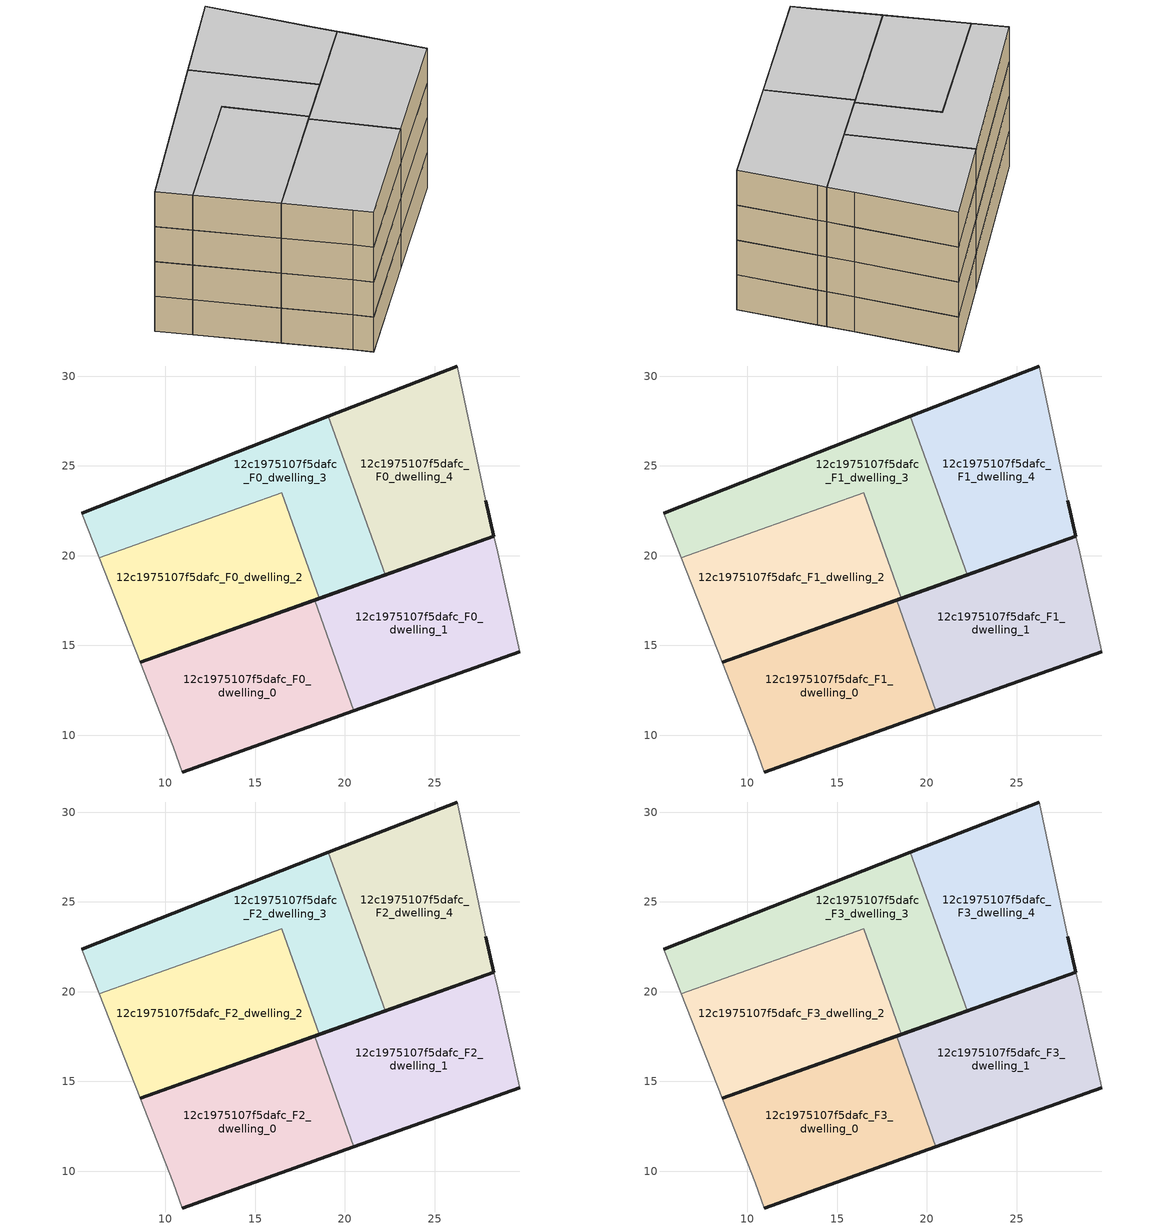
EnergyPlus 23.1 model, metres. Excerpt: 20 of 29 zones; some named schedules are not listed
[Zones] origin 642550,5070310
12c1975107f5dafc_F0_dwelling_0
 floor ground (EU_floor_Construction): 20.51,11.36 18.31,17.53 8.59,14.06 10.44,9.35 10.94,7.95 z0
 wall outside (EU_wall_Construction): 8.59,14.06 18.31,17.53 / 20.51,11.36 10.94,7.95 z0:3
 wall adiabatic (EU_wall_Construction): 10.94,7.95 10.44,9.35 8.59,14.06 z0:3
 wall to 12c1975107f5dafc_F0_dwelling_1 (EU_wall_Construction): 18.31,17.53 20.51,11.36 z0:3
12c1975107f5dafc_F0_dwelling_1
 floor ground (EU_floor_Construction): 29.75,14.65 28.45,20.45 28.31,21.09 18.31,17.53 20.51,11.36 z0
 wall outside (EU_wall_Construction): 18.31,17.53 28.31,21.09 / 29.75,14.65 20.51,11.36 z0:3
 wall adiabatic (EU_wall_Construction): 28.31,21.09 28.45,20.45 29.75,14.65 z0:3
12c1975107f5dafc_F0_dwelling_2
 floor ground (EU_floor_Construction): 18.59,17.62 16.49,23.51 6.31,19.88 8.59,14.06 z0
 wall outside (EU_wall_Construction): 18.59,17.62 8.59,14.06 z0:3
 wall adiabatic (EU_wall_Construction): 8.59,14.06 6.31,19.88 z0:3
 wall to 12c1975107f5dafc_F0_dwelling_3 (EU_wall_Construction): 6.31,19.88 16.49,23.51 18.59,17.62 z0:3
12c1975107f5dafc_F0_dwelling_3
 floor ground (EU_floor_Construction): 22.24,18.93 19.09,27.75 5.34,22.36 6.31,19.88 16.49,23.51 18.59,17.62 z0
 wall outside (EU_wall_Construction): 5.34,22.36 19.09,27.75 / 22.24,18.93 18.59,17.62 z0:3
 wall adiabatic (EU_wall_Construction): 6.31,19.88 5.34,22.36 z0:3
 wall to 12c1975107f5dafc_F0_dwelling_4 (EU_wall_Construction): 19.09,27.75 22.24,18.93 z0:3
12c1975107f5dafc_F0_dwelling_4
 floor ground (EU_floor_Construction): 28.31,21.09 27.86,23.06 26.26,30.56 19.09,27.75 22.24,18.93 z0
 wall outside (EU_wall_Construction): 19.09,27.75 26.26,30.56 / 27.86,23.06 28.31,21.09 22.24,18.93 z0:3
 wall adiabatic (EU_wall_Construction): 26.26,30.56 27.86,23.06 z0:3
12c1975107f5dafc_F1_dwelling_0
 floor to 12c1975107f5dafc_F0_dwelling_0 (EU_floor_Construction): 20.51,11.36 18.31,17.53 8.59,14.06 10.44,9.35 10.94,7.95 z3
 wall outside (EU_wall_Construction): 8.59,14.06 18.31,17.53 / 20.51,11.36 10.94,7.95 z3:6
 wall adiabatic (EU_wall_Construction): 10.94,7.95 10.44,9.35 8.59,14.06 z3:6
 wall to 12c1975107f5dafc_F1_dwelling_1 (EU_wall_Construction): 18.31,17.53 20.51,11.36 z3:6
12c1975107f5dafc_F1_dwelling_1
 floor to 12c1975107f5dafc_F0_dwelling_1 (EU_floor_Construction): 29.75,14.65 28.45,20.45 28.31,21.09 18.31,17.53 20.51,11.36 z3
 wall outside (EU_wall_Construction): 18.31,17.53 28.31,21.09 / 29.75,14.65 20.51,11.36 z3:6
 wall adiabatic (EU_wall_Construction): 28.31,21.09 28.45,20.45 29.75,14.65 z3:6
12c1975107f5dafc_F1_dwelling_2
 floor to 12c1975107f5dafc_F0_dwelling_2 (EU_floor_Construction): 18.59,17.62 16.49,23.51 6.31,19.88 8.59,14.06 z3
 wall outside (EU_wall_Construction): 18.59,17.62 8.59,14.06 z3:6
 wall adiabatic (EU_wall_Construction): 8.59,14.06 6.31,19.88 z3:6
 wall to 12c1975107f5dafc_F1_dwelling_3 (EU_wall_Construction): 6.31,19.88 16.49,23.51 18.59,17.62 z3:6
12c1975107f5dafc_F1_dwelling_3
 floor to 12c1975107f5dafc_F0_dwelling_3 (EU_floor_Construction): 22.24,18.93 19.09,27.75 5.34,22.36 6.31,19.88 16.49,23.51 18.59,17.62 z3
 wall outside (EU_wall_Construction): 5.34,22.36 19.09,27.75 / 22.24,18.93 18.59,17.62 z3:6
 wall adiabatic (EU_wall_Construction): 6.31,19.88 5.34,22.36 z3:6
 wall to 12c1975107f5dafc_F1_dwelling_4 (EU_wall_Construction): 19.09,27.75 22.24,18.93 z3:6
12c1975107f5dafc_F1_dwelling_4
 floor to 12c1975107f5dafc_F0_dwelling_4 (EU_floor_Construction): 28.31,21.09 27.86,23.06 26.26,30.56 19.09,27.75 22.24,18.93 z3
 wall outside (EU_wall_Construction): 19.09,27.75 26.26,30.56 / 27.86,23.06 28.31,21.09 22.24,18.93 z3:6
 wall adiabatic (EU_wall_Construction): 26.26,30.56 27.86,23.06 z3:6
12c1975107f5dafc_F2_dwelling_0
 floor to 12c1975107f5dafc_F1_dwelling_0 (EU_floor_Construction): 20.51,11.36 18.31,17.53 8.59,14.06 10.44,9.35 10.94,7.95 z6
 wall outside (EU_wall_Construction): 8.59,14.06 18.31,17.53 / 20.51,11.36 10.94,7.95 z6:9
 wall adiabatic (EU_wall_Construction): 10.94,7.95 10.44,9.35 8.59,14.06 z6:9
 wall to 12c1975107f5dafc_F2_dwelling_1 (EU_wall_Construction): 18.31,17.53 20.51,11.36 z6:9
12c1975107f5dafc_F2_dwelling_1
 floor to 12c1975107f5dafc_F1_dwelling_1 (EU_floor_Construction): 29.75,14.65 28.45,20.45 28.31,21.09 18.31,17.53 20.51,11.36 z6
 wall outside (EU_wall_Construction): 18.31,17.53 28.31,21.09 / 29.75,14.65 20.51,11.36 z6:9
 wall adiabatic (EU_wall_Construction): 28.31,21.09 28.45,20.45 29.75,14.65 z6:9
12c1975107f5dafc_F2_dwelling_2
 floor to 12c1975107f5dafc_F1_dwelling_2 (EU_floor_Construction): 18.59,17.62 16.49,23.51 6.31,19.88 8.59,14.06 z6
 wall outside (EU_wall_Construction): 18.59,17.62 8.59,14.06 z6:9
 wall adiabatic (EU_wall_Construction): 8.59,14.06 6.31,19.88 z6:9
 wall to 12c1975107f5dafc_F2_dwelling_3 (EU_wall_Construction): 6.31,19.88 16.49,23.51 18.59,17.62 z6:9
12c1975107f5dafc_F2_dwelling_3
 floor to 12c1975107f5dafc_F1_dwelling_3 (EU_floor_Construction): 22.24,18.93 19.09,27.75 5.34,22.36 6.31,19.88 16.49,23.51 18.59,17.62 z6
 wall outside (EU_wall_Construction): 5.34,22.36 19.09,27.75 / 22.24,18.93 18.59,17.62 z6:9
 wall adiabatic (EU_wall_Construction): 6.31,19.88 5.34,22.36 z6:9
 wall to 12c1975107f5dafc_F2_dwelling_4 (EU_wall_Construction): 19.09,27.75 22.24,18.93 z6:9
12c1975107f5dafc_F2_dwelling_4
 floor to 12c1975107f5dafc_F1_dwelling_4 (EU_floor_Construction): 28.31,21.09 27.86,23.06 26.26,30.56 19.09,27.75 22.24,18.93 z6
 wall outside (EU_wall_Construction): 19.09,27.75 26.26,30.56 / 27.86,23.06 28.31,21.09 22.24,18.93 z6:9
 wall adiabatic (EU_wall_Construction): 26.26,30.56 27.86,23.06 z6:9
12c1975107f5dafc_F3_dwelling_0
 floor to 12c1975107f5dafc_F2_dwelling_0 (EU_floor_Construction): 20.51,11.36 18.31,17.53 8.59,14.06 10.44,9.35 10.94,7.95 z9
 wall outside (EU_wall_Construction): 8.59,14.06 18.31,17.53 / 20.51,11.36 10.94,7.95 z9:12
 wall adiabatic (EU_wall_Construction): 10.94,7.95 10.44,9.35 8.59,14.06 z9:12
 wall to 12c1975107f5dafc_F3_dwelling_1 (EU_wall_Construction): 18.31,17.53 20.51,11.36 z9:12
 ceiling to 12c1975107f5dafc_F4_dwelling_0 (EU_floor_Construction): 18.31,17.53 20.51,11.36 10.94,7.95 10.44,9.35 8.59,14.06 z12
12c1975107f5dafc_F3_dwelling_1
 floor to 12c1975107f5dafc_F2_dwelling_1 (EU_floor_Construction): 29.75,14.65 28.45,20.45 28.31,21.09 18.31,17.53 20.51,11.36 z9
 wall outside (EU_wall_Construction): 18.31,17.53 28.31,21.09 / 29.75,14.65 20.51,11.36 z9:12
 wall adiabatic (EU_wall_Construction): 28.31,21.09 28.45,20.45 29.75,14.65 z9:12
 ceiling to 12c1975107f5dafc_F4_dwelling_1 (EU_floor_Construction): 28.31,21.09 28.45,20.45 29.75,14.65 20.51,11.36 18.31,17.53 z12
12c1975107f5dafc_F3_dwelling_2
 floor to 12c1975107f5dafc_F2_dwelling_2 (EU_floor_Construction): 18.59,17.62 16.49,23.51 6.31,19.88 8.59,14.06 z9
 wall outside (EU_wall_Construction): 18.59,17.62 8.59,14.06 z9:12
 wall adiabatic (EU_wall_Construction): 8.59,14.06 6.31,19.88 z9:12
 wall to 12c1975107f5dafc_F3_dwelling_3 (EU_wall_Construction): 6.31,19.88 16.49,23.51 18.59,17.62 z9:12
 ceiling to 12c1975107f5dafc_F4_dwelling_2 (EU_floor_Construction): 16.49,23.51 18.59,17.62 8.59,14.06 6.31,19.88 z12
12c1975107f5dafc_F3_dwelling_3
 floor to 12c1975107f5dafc_F2_dwelling_3 (EU_floor_Construction): 22.24,18.93 19.09,27.75 5.34,22.36 6.31,19.88 16.49,23.51 18.59,17.62 z9
 wall outside (EU_wall_Construction): 5.34,22.36 19.09,27.75 / 22.24,18.93 18.59,17.62 z9:12
 wall adiabatic (EU_wall_Construction): 6.31,19.88 5.34,22.36 z9:12
 wall to 12c1975107f5dafc_F3_dwelling_4 (EU_wall_Construction): 19.09,27.75 22.24,18.93 z9:12
 ceiling to 12c1975107f5dafc_F4_dwelling_3 (EU_floor_Construction): 19.09,27.75 22.24,18.93 18.59,17.62 16.49,23.51 6.31,19.88 5.34,22.36 z12
12c1975107f5dafc_F3_dwelling_4
 floor to 12c1975107f5dafc_F2_dwelling_4 (EU_floor_Construction): 28.31,21.09 27.86,23.06 26.26,30.56 19.09,27.75 22.24,18.93 z9
 wall outside (EU_wall_Construction): 19.09,27.75 26.26,30.56 / 27.86,23.06 28.31,21.09 22.24,18.93 z9:12
 wall adiabatic (EU_wall_Construction): 26.26,30.56 27.86,23.06 z9:12
 ceiling to 12c1975107f5dafc_F4_dwelling_4 (EU_floor_Construction): 26.26,30.56 27.86,23.06 28.31,21.09 22.24,18.93 19.09,27.75 z12
[Building]
EU S2 Campaign: North Axis=0; Terrain=City; Solar Distribution=FullExterior
[Site:Location]
Lyon-Bron: Latitude=45.75; Longitude=5; Time Zone=1; Elevation=198
[SizingPeriod:WeatherFileDays]
AnnualSizingPeriod: Begin Month=1; Begin Day of Month=1; End Month=12; End Day of Month=31; Day of Week for Start Day=Monday; Use Weather File Daylight Saving Period=No; Use Weather File Rain and Snow Indicators=No
[MATERIAL]
EU_InternalMass_Material: Roughness=MediumRough; Thickness=0.1; Conductivity=1; Density=1800; Specific Heat=900; Thermal Absorptance=0.9; Solar Absorptance=0.7; Visible Absorptance=0.7
[MATERIAL:NOMASS] Roughness=MediumRough; Thermal Absorptance=0.9; Solar Absorptance=0.7; Visible Absorptance=0.7
Name | Thermal Resistance
EU_wall_NoMass | 0.776494
EU_floor_NoMass | 0.421597
[CONSTRUCTION]
EU_wall_Construction: EU_wall_NoMass
EU_floor_Construction: EU_floor_NoMass
EU_InternalMass_Construction: EU_InternalMass_Material
[ZONE] Type=1; Multiplier=1; Ceiling Height=autocalculate; Floor Area=autocalculate; Part of Total Floor Area=Yes
Name | Volume
12c1975107f5dafc_F0_dwelling_0; 12c1975107f5dafc_F1_dwelling_0; 12c1975107f5dafc_F2_dwelling_0; 12c1975107f5dafc_F3_dwelling_0 | 200.639
12c1975107f5dafc_F0_dwelling_1; 12c1975107f5dafc_F1_dwelling_1; 12c1975107f5dafc_F2_dwelling_1; 12c1975107f5dafc_F3_dwelling_1 | 200.646
12c1975107f5dafc_F0_dwelling_2; 12c1975107f5dafc_F1_dwelling_2; 12c1975107f5dafc_F2_dwelling_2; 12c1975107f5dafc_F3_dwelling_2 | 200.653
12c1975107f5dafc_F0_dwelling_3; 12c1975107f5dafc_F1_dwelling_3; 12c1975107f5dafc_F2_dwelling_3; 12c1975107f5dafc_F3_dwelling_3 | 200.662
12c1975107f5dafc_F0_dwelling_4; 12c1975107f5dafc_F1_dwelling_4; 12c1975107f5dafc_F2_dwelling_4; 12c1975107f5dafc_F3_dwelling_4 | 200.648
[INTERNALMASS] Construction=EU_InternalMass_Construction
Name | Zone or ZoneList | Surface Area
12c1975107f5dafc_F0_dwelling_0_EU_InternalMass | 12c1975107f5dafc_F0_dwelling_0 | 66.8805
12c1975107f5dafc_F0_dwelling_1_EU_InternalMass | 12c1975107f5dafc_F0_dwelling_1 | 66.8824
12c1975107f5dafc_F0_dwelling_2_EU_InternalMass | 12c1975107f5dafc_F0_dwelling_2 | 66.8861
12c1975107f5dafc_F0_dwelling_3_EU_InternalMass | 12c1975107f5dafc_F0_dwelling_3 | 66.8872
12c1975107f5dafc_F0_dwelling_4_EU_InternalMass | 12c1975107f5dafc_F0_dwelling_4 | 66.8828
12c1975107f5dafc_F1_dwelling_0_EU_InternalMass | 12c1975107f5dafc_F1_dwelling_0 | 66.8805
12c1975107f5dafc_F1_dwelling_1_EU_InternalMass | 12c1975107f5dafc_F1_dwelling_1 | 66.8824
12c1975107f5dafc_F1_dwelling_2_EU_InternalMass | 12c1975107f5dafc_F1_dwelling_2 | 66.8861
12c1975107f5dafc_F1_dwelling_3_EU_InternalMass | 12c1975107f5dafc_F1_dwelling_3 | 66.8872
12c1975107f5dafc_F1_dwelling_4_EU_InternalMass | 12c1975107f5dafc_F1_dwelling_4 | 66.8828
12c1975107f5dafc_F2_dwelling_0_EU_InternalMass | 12c1975107f5dafc_F2_dwelling_0 | 66.8805
12c1975107f5dafc_F2_dwelling_1_EU_InternalMass | 12c1975107f5dafc_F2_dwelling_1 | 66.8824
12c1975107f5dafc_F2_dwelling_2_EU_InternalMass | 12c1975107f5dafc_F2_dwelling_2 | 66.8861
12c1975107f5dafc_F2_dwelling_3_EU_InternalMass | 12c1975107f5dafc_F2_dwelling_3 | 66.8872
12c1975107f5dafc_F2_dwelling_4_EU_InternalMass | 12c1975107f5dafc_F2_dwelling_4 | 66.8828
12c1975107f5dafc_F3_dwelling_0_EU_InternalMass | 12c1975107f5dafc_F3_dwelling_0 | 66.8805
12c1975107f5dafc_F3_dwelling_1_EU_InternalMass | 12c1975107f5dafc_F3_dwelling_1 | 66.8824
12c1975107f5dafc_F3_dwelling_2_EU_InternalMass | 12c1975107f5dafc_F3_dwelling_2 | 66.8861
12c1975107f5dafc_F3_dwelling_3_EU_InternalMass | 12c1975107f5dafc_F3_dwelling_3 | 66.8872
12c1975107f5dafc_F3_dwelling_4_EU_InternalMass | 12c1975107f5dafc_F3_dwelling_4 | 66.8828
[OTHEREQUIPMENT] Fuel Type=Electricity; Design Level Calculation Method=Watts/Area; Power per Zone Floor Area=1; Fraction Latent=0; Fraction Radiant=0; Fraction Lost=0; Carbon Dioxide Generation Rate=0; EndUse Subcategory=EU_Step8_InternalGains
Name | Zone or ZoneList or Space or SpaceList | Schedule
EU_Step8_InternalGain_12c1975107f5dafc_F0_dwelling_0_f000 | 12c1975107f5dafc_F0_dwelling_0 | EU_Step8_GainSchedule_12c1975107f5dafc_F0_dwelling_0_f000
EU_Step8_InternalGain_12c1975107f5dafc_F0_dwelling_1_f000 | 12c1975107f5dafc_F0_dwelling_1 | EU_Step8_GainSchedule_12c1975107f5dafc_F0_dwelling_1_f000
EU_Step8_InternalGain_12c1975107f5dafc_F0_dwelling_2_f000 | 12c1975107f5dafc_F0_dwelling_2 | EU_Step8_GainSchedule_12c1975107f5dafc_F0_dwelling_2_f000
EU_Step8_InternalGain_12c1975107f5dafc_F0_dwelling_3_f000 | 12c1975107f5dafc_F0_dwelling_3 | EU_Step8_GainSchedule_12c1975107f5dafc_F0_dwelling_3_f000
EU_Step8_InternalGain_12c1975107f5dafc_F0_dwelling_4_f000 | 12c1975107f5dafc_F0_dwelling_4 | EU_Step8_GainSchedule_12c1975107f5dafc_F0_dwelling_4_f000
EU_Step8_InternalGain_12c1975107f5dafc_F1_dwelling_0_f000 | 12c1975107f5dafc_F1_dwelling_0 | EU_Step8_GainSchedule_12c1975107f5dafc_F1_dwelling_0_f000
EU_Step8_InternalGain_12c1975107f5dafc_F1_dwelling_1_f000 | 12c1975107f5dafc_F1_dwelling_1 | EU_Step8_GainSchedule_12c1975107f5dafc_F1_dwelling_1_f000
EU_Step8_InternalGain_12c1975107f5dafc_F1_dwelling_2_f000 | 12c1975107f5dafc_F1_dwelling_2 | EU_Step8_GainSchedule_12c1975107f5dafc_F1_dwelling_2_f000
EU_Step8_InternalGain_12c1975107f5dafc_F1_dwelling_3_f000 | 12c1975107f5dafc_F1_dwelling_3 | EU_Step8_GainSchedule_12c1975107f5dafc_F1_dwelling_3_f000
EU_Step8_InternalGain_12c1975107f5dafc_F1_dwelling_4_f000 | 12c1975107f5dafc_F1_dwelling_4 | EU_Step8_GainSchedule_12c1975107f5dafc_F1_dwelling_4_f000
EU_Step8_InternalGain_12c1975107f5dafc_F2_dwelling_0_f000 | 12c1975107f5dafc_F2_dwelling_0 | EU_Step8_GainSchedule_12c1975107f5dafc_F2_dwelling_0_f000
EU_Step8_InternalGain_12c1975107f5dafc_F2_dwelling_1_f000 | 12c1975107f5dafc_F2_dwelling_1 | EU_Step8_GainSchedule_12c1975107f5dafc_F2_dwelling_1_f000
EU_Step8_InternalGain_12c1975107f5dafc_F2_dwelling_2_f000 | 12c1975107f5dafc_F2_dwelling_2 | EU_Step8_GainSchedule_12c1975107f5dafc_F2_dwelling_2_f000
EU_Step8_InternalGain_12c1975107f5dafc_F2_dwelling_3_f000 | 12c1975107f5dafc_F2_dwelling_3 | EU_Step8_GainSchedule_12c1975107f5dafc_F2_dwelling_3_f000
EU_Step8_InternalGain_12c1975107f5dafc_F2_dwelling_4_f000 | 12c1975107f5dafc_F2_dwelling_4 | EU_Step8_GainSchedule_12c1975107f5dafc_F2_dwelling_4_f000
EU_Step8_InternalGain_12c1975107f5dafc_F3_dwelling_0_f000 | 12c1975107f5dafc_F3_dwelling_0 | EU_Step8_GainSchedule_12c1975107f5dafc_F3_dwelling_0_f000
EU_Step8_InternalGain_12c1975107f5dafc_F3_dwelling_1_f000 | 12c1975107f5dafc_F3_dwelling_1 | EU_Step8_GainSchedule_12c1975107f5dafc_F3_dwelling_1_f000
EU_Step8_InternalGain_12c1975107f5dafc_F3_dwelling_2_f000 | 12c1975107f5dafc_F3_dwelling_2 | EU_Step8_GainSchedule_12c1975107f5dafc_F3_dwelling_2_f000
EU_Step8_InternalGain_12c1975107f5dafc_F3_dwelling_3_f000 | 12c1975107f5dafc_F3_dwelling_3 | EU_Step8_GainSchedule_12c1975107f5dafc_F3_dwelling_3_f000
EU_Step8_InternalGain_12c1975107f5dafc_F3_dwelling_4_f000 | 12c1975107f5dafc_F3_dwelling_4 | EU_Step8_GainSchedule_12c1975107f5dafc_F3_dwelling_4_f000
[ZONEVENTILATION:DESIGNFLOWRATE] Schedule=EU_AlwaysOn; Design Flow Rate Calculation Method=AirChanges/Hour; Air Changes per Hour=0.693814; Ventilation Type=Natural; Fan Pressure Rise=0; Fan Total Efficiency=1; Constant Term Coefficient=1; Temperature Term Coefficient=0; Velocity Term Coefficient=0; Velocity Squared Term Coefficient=0; Minimum Indoor Temperature=-100; Maximum Indoor Temperature=100; Delta Temperature=-100; Minimum Outdoor Temperature=-100; Maximum Outdoor Temperature=100; Maximum Wind Speed=40
Name | Zone or ZoneList or Space or SpaceList
EU_ConstantAir_12c1975107f5dafc_F0_dwelling_0 | 12c1975107f5dafc_F0_dwelling_0
EU_ConstantAir_12c1975107f5dafc_F0_dwelling_1 | 12c1975107f5dafc_F0_dwelling_1
EU_ConstantAir_12c1975107f5dafc_F0_dwelling_2 | 12c1975107f5dafc_F0_dwelling_2
EU_ConstantAir_12c1975107f5dafc_F0_dwelling_3 | 12c1975107f5dafc_F0_dwelling_3
EU_ConstantAir_12c1975107f5dafc_F0_dwelling_4 | 12c1975107f5dafc_F0_dwelling_4
EU_ConstantAir_12c1975107f5dafc_F1_dwelling_0 | 12c1975107f5dafc_F1_dwelling_0
EU_ConstantAir_12c1975107f5dafc_F1_dwelling_1 | 12c1975107f5dafc_F1_dwelling_1
EU_ConstantAir_12c1975107f5dafc_F1_dwelling_2 | 12c1975107f5dafc_F1_dwelling_2
EU_ConstantAir_12c1975107f5dafc_F1_dwelling_3 | 12c1975107f5dafc_F1_dwelling_3
EU_ConstantAir_12c1975107f5dafc_F1_dwelling_4 | 12c1975107f5dafc_F1_dwelling_4
EU_ConstantAir_12c1975107f5dafc_F2_dwelling_0 | 12c1975107f5dafc_F2_dwelling_0
EU_ConstantAir_12c1975107f5dafc_F2_dwelling_1 | 12c1975107f5dafc_F2_dwelling_1
EU_ConstantAir_12c1975107f5dafc_F2_dwelling_2 | 12c1975107f5dafc_F2_dwelling_2
EU_ConstantAir_12c1975107f5dafc_F2_dwelling_3 | 12c1975107f5dafc_F2_dwelling_3
EU_ConstantAir_12c1975107f5dafc_F2_dwelling_4 | 12c1975107f5dafc_F2_dwelling_4
EU_ConstantAir_12c1975107f5dafc_F3_dwelling_0 | 12c1975107f5dafc_F3_dwelling_0
EU_ConstantAir_12c1975107f5dafc_F3_dwelling_1 | 12c1975107f5dafc_F3_dwelling_1
EU_ConstantAir_12c1975107f5dafc_F3_dwelling_2 | 12c1975107f5dafc_F3_dwelling_2
EU_ConstantAir_12c1975107f5dafc_F3_dwelling_3 | 12c1975107f5dafc_F3_dwelling_3
EU_ConstantAir_12c1975107f5dafc_F3_dwelling_4 | 12c1975107f5dafc_F3_dwelling_4
[HVACTEMPLATE:THERMOSTAT] Constant Heating Setpoint=20; Constant Cooling Setpoint=50
EU_HeatOnly_12c1975107f5dafc_F0_dwelling_0; EU_HeatOnly_12c1975107f5dafc_F0_dwelling_1; EU_HeatOnly_12c1975107f5dafc_F0_dwelling_2; EU_HeatOnly_12c1975107f5dafc_F0_dwelling_3; EU_HeatOnly_12c1975107f5dafc_F0_dwelling_4; EU_HeatOnly_12c1975107f5dafc_F1_dwelling_0; EU_HeatOnly_12c1975107f5dafc_F1_dwelling_1; EU_HeatOnly_12c1975107f5dafc_F1_dwelling_2; EU_HeatOnly_12c1975107f5dafc_F1_dwelling_3; EU_HeatOnly_12c1975107f5dafc_F1_dwelling_4; EU_HeatOnly_12c1975107f5dafc_F2_dwelling_0; EU_HeatOnly_12c1975107f5dafc_F2_dwelling_1; EU_HeatOnly_12c1975107f5dafc_F2_dwelling_2; EU_HeatOnly_12c1975107f5dafc_F2_dwelling_3; EU_HeatOnly_12c1975107f5dafc_F2_dwelling_4; EU_HeatOnly_12c1975107f5dafc_F3_dwelling_0
